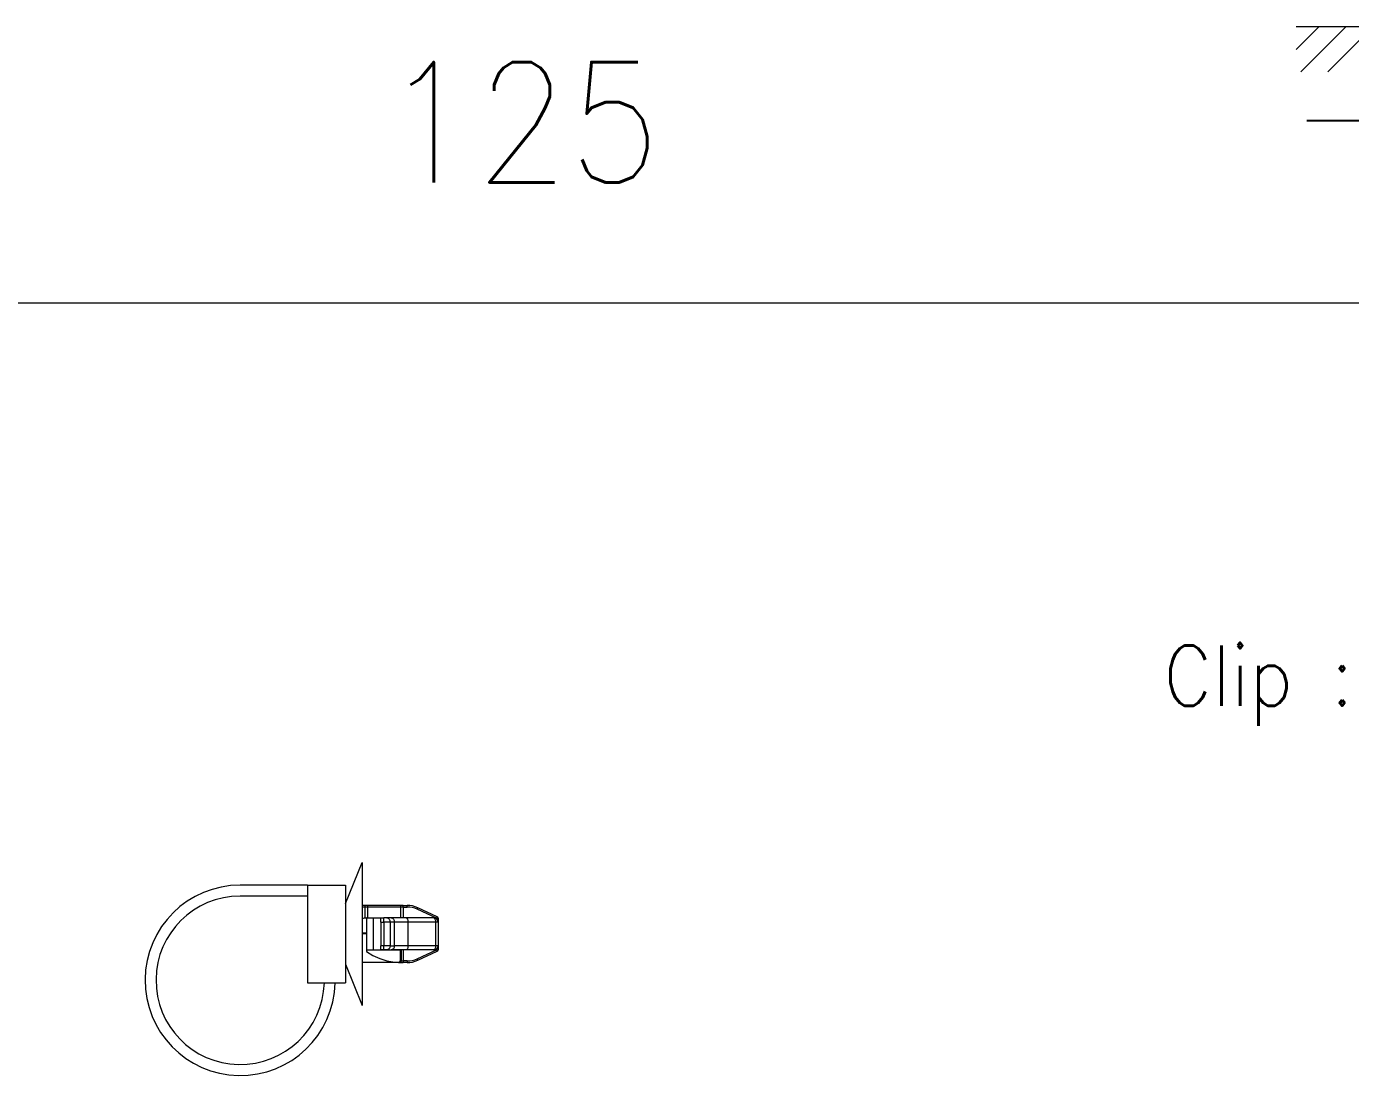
# Model space of a CAD drawing. Header units: inches. Extents: x 47316 to 59086, y 3141 to 11743.
# Drawn here: x 54484 to 54539, y 9874.9 to 9918.5 of the extents above; entities that cross this region are included whole.
import ezdxf

# ---------------------------------------------------------------- set-up
doc = ezdxf.new("R2010")
doc.units = ezdxf.units.IN
doc.header["$MEASUREMENT"] = 0
doc.styles.get("Standard").update_dxf_attribs({"font": ''})
doc.styles.get('Standard').set_extended_font_data('SimSun')
doc.linetypes.add('_VH_FELT_TAPE', pattern='A,0.4,-0.7,["FELT",Standard,S=0.3,R=0,X=-0.5,Y=-0.15],-0.7', length=1.8)

msp = doc.modelspace()

# ---------------------------------------------------------------- linework, layer by layer
at = {"color": 0, "lineweight": 15}
for p, q in [((54536.748, 9917.536, 0), (54537.704, 9918.492, 0)), ((54536.748, 9918.492, 0), (54552.931, 9918.492, 0)), ((54536.949, 9916.615, 0), (54538.827, 9918.492, 0)), ((54538.072, 9916.615, 0), (54539.949, 9918.492, 0))]:
    msp.add_line(p, q, dxfattribs=at)
msp.add_line((54552.144, 9914.575), (54537.196, 9914.575))
at = {"color": 0, "linetype": '_VH_FELT_TAPE', "lineweight": 15, "ltscale": 5}
msp.add_line((54464.644, 9907.014), (54543.189, 9907.014), dxfattribs=at)
at = {"color": 0, "linetype": 'ByBlock', "lineweight": 15, "ltscale": 0.132311}
for p, q in [((54497.223, 9882.046, 0), (54497.923, 9883.761, 0)), ((54497.223, 9879.526, 0), (54497.923, 9877.811, 0))]:
    msp.add_line(p, q, dxfattribs=at)
at = {"color": 0, "linetype": 'ByBlock', "lineweight": 15, "ltscale": 0.425}
msp.add_line((54497.923, 9883.761, 0), (54497.923, 9877.811, 0), dxfattribs=at)
at = {"color": 0, "linetype": 'ByBlock', "lineweight": 15, "ltscale": 0.2}
for p, q in [((54495.648, 9882.816, 0), (54492.848, 9882.816, 0)), ((54495.648, 9882.361, 0), (54492.848, 9882.361, 0))]:
    msp.add_line(p, q, dxfattribs=at)
at = {"color": 0, "linetype": 'ByBlock', "lineweight": 15, "ltscale": 0.289999}
msp.add_line((54495.648, 9882.816, 0), (54495.648, 9878.756, 0), dxfattribs=at)
at = {"color": 0, "linetype": 'ByBlock', "lineweight": 15, "ltscale": 0.1125}
for p, q in [((54495.648, 9882.816, 0), (54497.223, 9882.816, 0)), ((54495.648, 9878.756, 0), (54497.223, 9878.756, 0))]:
    msp.add_line(p, q, dxfattribs=at)
at = {"color": 0, "linetype": 'ByBlock', "lineweight": 15, "ltscale": 0.096026}
for p, q in [((54497.223, 9882.816, 0), (54497.223, 9881.471, 0)), ((54497.223, 9880.1, 0), (54497.223, 9878.756, 0))]:
    msp.add_line(p, q, dxfattribs=at)
at = {"color": 0, "linetype": 'ByBlock', "lineweight": 15, "ltscale": 0.008443}
for p, q in [((54498.042, 9881.976, 0), (54497.923, 9881.976, 0)), ((54498.042, 9881.906, 0), (54497.923, 9881.906, 0))]:
    msp.add_line(p, q, dxfattribs=at)
at = {"color": 0, "linetype": 'ByBlock', "lineweight": 15, "ltscale": 0.005}
for p, q in [((54498.042, 9881.906, 0), (54498.042, 9881.976, 0)), ((54499.625, 9881.906, 0), (54499.625, 9881.976, 0)), ((54499.791, 9881.906, 0), (54499.791, 9881.976, 0)), ((54500.205, 9881.814, 0), (54500.235, 9881.877, 0)), ((54501.003, 9881.441, 0), (54501.033, 9881.505, 0)), ((54501.003, 9881.441, 0), (54501.073, 9881.441, 0)), ((54501.003, 9880.13, 0), (54501.073, 9880.13, 0)), ((54501.003, 9880.13, 0), (54501.033, 9880.067, 0)), ((54499.62, 9879.666, 0), (54499.62, 9879.596, 0)), ((54499.791, 9879.666, 0), (54499.791, 9879.596, 0)), ((54500.205, 9879.758, 0), (54500.235, 9879.694, 0))]:
    msp.add_line(p, q, dxfattribs=at)
at = {"color": 0, "linetype": 'ByBlock', "lineweight": 15, "ltscale": 0.009488}
msp.add_line((54498.174, 9881.976, 0), (54498.042, 9881.976, 0), dxfattribs=at)
at = {"color": 0, "linetype": 'ByBlock', "lineweight": 15, "ltscale": 0.032832}
msp.add_line((54498.042, 9881.446, 0), (54498.042, 9881.906, 0), dxfattribs=at)
at = {"color": 0, "linetype": 'ByBlock', "lineweight": 15, "ltscale": 0.007906}
msp.add_line((54498.152, 9881.906, 0), (54498.042, 9881.906, 0), dxfattribs=at)
at = {"color": 0, "linetype": 'ByBlock', "lineweight": 15, "ltscale": 0.097302}
for p, q in [((54499.515, 9881.906, 0), (54498.152, 9881.906, 0)), ((54499.537, 9881.976, 0), (54498.174, 9881.976, 0))]:
    msp.add_line(p, q, dxfattribs=at)
at = {"color": 0, "linetype": 'ByBlock', "lineweight": 15, "ltscale": 0.0325}
for p, q in [((54498.152, 9881.451, 0), (54498.152, 9881.906, 0)), ((54499.515, 9881.906, 0), (54499.515, 9881.451, 0)), ((54499.625, 9881.906, 0), (54499.625, 9881.451, 0)), ((54499.541, 9880.121, 0), (54499.541, 9879.666, 0)), ((54499.62, 9880.121, 0), (54499.62, 9879.666, 0))]:
    msp.add_line(p, q, dxfattribs=at)
at = {"color": 0, "linetype": 'ByBlock', "lineweight": 15, "ltscale": 0.007907}
msp.add_line((54499.625, 9881.906, 0), (54499.515, 9881.906, 0), dxfattribs=at)
at = {"color": 0, "linetype": 'ByBlock', "lineweight": 15, "ltscale": 0.006325}
msp.add_line((54499.625, 9881.976, 0), (54499.537, 9881.976, 0), dxfattribs=at)
at = {"color": 0, "linetype": 'ByBlock', "lineweight": 15, "ltscale": 0.011804}
for p, q in [((54499.625, 9881.976, 0), (54499.791, 9881.976, 0)), ((54499.625, 9881.906, 0), (54499.791, 9881.906, 0))]:
    msp.add_line(p, q, dxfattribs=at)
at = {"color": 0, "linetype": 'ByBlock', "lineweight": 15, "ltscale": 0.062941}
for p, q in [((54501.003, 9881.441, 0), (54500.205, 9881.814, 0)), ((54500.205, 9879.758, 0), (54501.003, 9880.13, 0))]:
    msp.add_line(p, q, dxfattribs=at)
at = {"color": 0, "linetype": 'ByBlock', "lineweight": 15, "ltscale": 0.062942}
for p, q in [((54501.033, 9881.505, 0), (54500.235, 9881.877, 0)), ((54500.235, 9879.694, 0), (54501.033, 9880.067, 0))]:
    msp.add_line(p, q, dxfattribs=at)
at = {"color": 0, "linetype": 'ByBlock', "lineweight": 15, "ltscale": 0.097948}
msp.add_line((54497.223, 9881.471, 0), (54497.223, 9880.1, 0), dxfattribs=at)
at = {"color": 0, "linetype": 'ByBlock', "lineweight": 15, "ltscale": 0.02}
for p, q in [((54498.098, 9881.451, 0), (54498.378, 9881.451, 0)), ((54498.098, 9880.121, 0), (54498.378, 9880.121, 0))]:
    msp.add_line(p, q, dxfattribs=at)
at = {"color": 0, "linetype": 'ByBlock', "lineweight": 15, "ltscale": 0.095}
for p, q in [((54498.098, 9881.451, 0), (54498.098, 9880.121, 0)), ((54498.378, 9881.451, 0), (54498.378, 9880.121, 0))]:
    msp.add_line(p, q, dxfattribs=at)
at = {"color": 0, "linetype": 'ByBlock', "lineweight": 15, "ltscale": 0.022501}
for p, q in [((54498.378, 9881.451, 0), (54498.693, 9881.451, 0)), ((54498.378, 9880.121, 0), (54498.693, 9880.121, 0))]:
    msp.add_line(p, q, dxfattribs=at)
at = {"color": 0, "linetype": 'ByBlock', "lineweight": 15, "ltscale": 0.009364}
for p, q in [((54498.693, 9881.451, 0), (54498.825, 9881.451, 0)), ((54498.693, 9881.276, 0), (54498.825, 9881.276, 0)), ((54498.825, 9880.296, 0), (54498.693, 9880.296, 0)), ((54498.825, 9880.121, 0), (54498.693, 9880.121, 0))]:
    msp.add_line(p, q, dxfattribs=at)
at = {"color": 0, "linetype": 'ByBlock', "lineweight": 15, "ltscale": 0.0125}
for p, q in [((54498.693, 9881.276, 0), (54498.693, 9881.451, 0)), ((54498.825, 9881.276, 0), (54498.825, 9881.451, 0)), ((54498.098, 9880.821, 0), (54497.923, 9880.821, 0)), ((54498.098, 9880.786, 0), (54497.923, 9880.786, 0)), ((54498.693, 9880.121, 0), (54498.693, 9880.296, 0)), ((54498.825, 9880.121, 0), (54498.825, 9880.296, 0))]:
    msp.add_line(p, q, dxfattribs=at)
at = {"color": 0, "linetype": 'ByBlock', "lineweight": 15, "ltscale": 0.07}
for p, q in [((54498.693, 9881.276, 0), (54498.693, 9880.296, 0)), ((54498.825, 9881.276, 0), (54498.825, 9880.296, 0)), ((54499.077, 9881.276, 0), (54499.077, 9880.296, 0)), ((54499.254, 9881.276, 0), (54499.254, 9880.296, 0)), ((54499.821, 9881.276, 0), (54499.821, 9880.296, 0)), ((54500.968, 9881.276, 0), (54500.968, 9880.296, 0)), ((54501.073, 9881.276, 0), (54501.073, 9880.296, 0))]:
    msp.add_line(p, q, dxfattribs=at)
at = {"color": 0, "linetype": 'ByBlock', "lineweight": 15, "ltscale": 0.009006}
for p, q in [((54498.951, 9881.451, 0), (54498.825, 9881.451, 0)), ((54498.951, 9880.121, 0), (54498.825, 9880.121, 0))]:
    msp.add_line(p, q, dxfattribs=at)
at = {"color": 0, "linetype": 'ByBlock', "lineweight": 15, "ltscale": 0.018011}
for p, q in [((54499.077, 9881.276, 0), (54498.825, 9881.276, 0)), ((54499.077, 9880.296, 0), (54498.825, 9880.296, 0))]:
    msp.add_line(p, q, dxfattribs=at)
at = {"color": 0, "linetype": 'ByBlock', "lineweight": 15, "ltscale": 0.012637}
for p, q in [((54499.128, 9881.451, 0), (54498.951, 9881.451, 0)), ((54499.254, 9881.276, 0), (54499.077, 9881.276, 0)), ((54498.951, 9880.121, 0), (54499.128, 9880.121, 0)), ((54499.077, 9880.296, 0), (54499.254, 9880.296, 0))]:
    msp.add_line(p, q, dxfattribs=at)
at = {"color": 0, "linetype": 'ByBlock', "lineweight": 15, "ltscale": 0.04455}
for p, q in [((54499.751, 9881.451, 0), (54499.128, 9881.451, 0)), ((54499.751, 9880.121, 0), (54499.128, 9880.121, 0))]:
    msp.add_line(p, q, dxfattribs=at)
at = {"color": 0, "linetype": 'ByBlock', "lineweight": 15, "ltscale": 0.0405}
for p, q in [((54499.821, 9881.276, 0), (54499.254, 9881.276, 0)), ((54499.821, 9880.296, 0), (54499.254, 9880.296, 0))]:
    msp.add_line(p, q, dxfattribs=at)
at = {"color": 0, "linetype": 'ByBlock', "lineweight": 15, "ltscale": 0.081943}
for p, q in [((54500.898, 9881.451, 0), (54499.751, 9881.451, 0)), ((54500.968, 9881.276, 0), (54499.821, 9881.276, 0)), ((54500.898, 9880.121, 0), (54499.751, 9880.121, 0)), ((54500.968, 9880.296, 0), (54499.821, 9880.296, 0))]:
    msp.add_line(p, q, dxfattribs=at)
at = {"color": 0, "linetype": 'ByBlock', "lineweight": 15, "ltscale": 0.007544}
for p, q in [((54501.073, 9881.276, 0), (54500.968, 9881.276, 0)), ((54501.073, 9880.296, 0), (54500.968, 9880.296, 0))]:
    msp.add_line(p, q, dxfattribs=at)
at = {"color": 0, "linetype": 'ByBlock', "lineweight": 15, "ltscale": 0.001816}
for p, q in [((54501.003, 9881.441, 0), (54501.003, 9881.416, 0)), ((54501.003, 9880.156, 0), (54501.003, 9880.13, 0))]:
    msp.add_line(p, q, dxfattribs=at)
at = {"color": 0, "linetype": 'ByBlock', "lineweight": 15, "ltscale": 0.011816}
for p, q in [((54501.073, 9881.441, 0), (54501.073, 9881.276, 0)), ((54501.073, 9880.296, 0), (54501.073, 9880.13, 0))]:
    msp.add_line(p, q, dxfattribs=at)
at = {"color": 0, "linetype": 'ByBlock', "lineweight": 15, "ltscale": 0.0025}
msp.add_line((54498.042, 9880.786, 0), (54498.042, 9880.821, 0), dxfattribs=at)
at = {"color": 0, "linetype": 'ByBlock', "lineweight": 15, "ltscale": 0.004339}
msp.add_line((54498.098, 9880.121, 0), (54498.098, 9880.06, 0), dxfattribs=at)
at = {"color": 0, "linetype": 'ByBlock', "lineweight": 15, "ltscale": 0.1}
msp.add_line((54498.098, 9880.121, 0), (54499.498, 9880.121, 0), dxfattribs=at)
at = {"color": 0, "linetype": 'ByBlock', "lineweight": 15}
for p, q in [((54498.098, 9880.06, 0), (54498.368, 9879.893, 0)), ((54498.368, 9879.893, 0), (54498.654, 9879.766, 0)), ((54498.654, 9879.766, 0), (54498.951, 9879.677, 0)), ((54498.951, 9879.677, 0), (54499.188, 9879.632, 0)), ((54499.188, 9879.632, 0), (54499.428, 9879.607, 0))]:
    msp.add_line(p, q, dxfattribs=at)
at = {"color": 0, "linetype": 'ByBlock', "lineweight": 15, "ltscale": 0.031953}
msp.add_line((54499.498, 9880.121, 0), (54499.498, 9879.673, 0), dxfattribs=at)
at = {"color": 0, "linetype": 'ByBlock', "lineweight": 15, "ltscale": 0.003059}
msp.add_line((54499.541, 9880.121, 0), (54499.498, 9880.121, 0), dxfattribs=at)
at = {"color": 0, "linetype": 'ByBlock', "lineweight": 15, "ltscale": 0.000233459}
msp.add_line((54499.545, 9880.121, 0), (54499.541, 9880.121, 0), dxfattribs=at)
at = {"color": 0, "linetype": 'ByBlock', "lineweight": 15, "ltscale": 0.005363}
msp.add_line((54499.62, 9880.121, 0), (54499.545, 9880.121, 0), dxfattribs=at)
at = {"color": 0, "linetype": 'ByBlock', "lineweight": 15, "ltscale": 0.107719}
msp.add_line((54499.432, 9879.596, 0), (54497.923, 9879.596, 0), dxfattribs=at)
at = {"color": 0, "linetype": 'ByBlock', "lineweight": 15, "ltscale": 0.000715637}
msp.add_line((54499.428, 9879.607, 0), (54499.428, 9879.597, 0), dxfattribs=at)
at = {"color": 0, "linetype": 'ByBlock', "lineweight": 15, "ltscale": 0.00896}
msp.add_line((54499.432, 9879.596, 0), (54499.557, 9879.596, 0), dxfattribs=at)
at = {"color": 0, "linetype": 'ByBlock', "lineweight": 15, "ltscale": 0.000495148}
msp.add_line((54499.498, 9879.673, 0), (54499.498, 9879.666, 0), dxfattribs=at)
at = {"color": 0, "linetype": 'ByBlock', "lineweight": 15, "ltscale": 9.0198e-05}
msp.add_line((54499.498, 9879.666, 0), (54499.499, 9879.666, 0), dxfattribs=at)
at = {"color": 0, "linetype": 'ByBlock', "lineweight": 15, "ltscale": 0.002986}
msp.add_line((54499.499, 9879.666, 0), (54499.541, 9879.666, 0), dxfattribs=at)
at = {"color": 0, "linetype": 'ByBlock', "lineweight": 15, "ltscale": 0.005597}
msp.add_line((54499.541, 9879.666, 0), (54499.62, 9879.666, 0), dxfattribs=at)
at = {"color": 0, "linetype": 'ByBlock', "lineweight": 15, "ltscale": 0.004477}
msp.add_line((54499.557, 9879.596, 0), (54499.62, 9879.596, 0), dxfattribs=at)
at = {"color": 0, "linetype": 'ByBlock', "lineweight": 15, "ltscale": 0.012206}
for p, q in [((54499.791, 9879.666, 0), (54499.62, 9879.666, 0)), ((54499.791, 9879.596, 0), (54499.62, 9879.596, 0))]:
    msp.add_line(p, q, dxfattribs=at)
at = {"color": 0, "linetype": 'ByBlock', "lineweight": 15}
for centre, radius, start, end in [((54492.848, 9878.861, 0), 3.955, 90, 358.4787), ((54492.848, 9878.861, 0), 3.5, 90, 358.2809), ((54499.791, 9880.926, 0), 1.05, 64.9831, 90), ((54499.791, 9880.926, 0), 0.98, 64.9831, 90), ((54498.098, 9881.101, 0), 0.35, 90, 120), ((54500.898, 9881.276, 0), 0.175, 0, 90), ((54501.003, 9881.441, 0), 0.07, 0, 64.9831), ((54500.898, 9880.296, 0), 0.175, 270, 0), ((54501.003, 9880.13, 0), 0.07, 295.0169, 0), ((54499.433, 9879.672, 0), 0.0652, 265.9237, 1.6006), ((54499.429, 9879.667, 0), 0.0699, 269.9427, 359.9426), ((54499.431, 9879.599, 0), 0.00303, 225.6094, 288.8376), ((54499.791, 9880.646, 0), 0.98, 270, 295.0169), ((54499.791, 9880.646, 0), 1.05, 270, 295.0169)]:
    msp.add_arc(centre, radius, start, end, dxfattribs=at)
at = {"color": 0, "linetype": 'ByBlock', "lineweight": 15, "extrusion": (0, 0, -1)}
for centre, major_axis, ratio, start_param, end_param in [((54498.174, 9881.906, 0), (0, -0.07), 0.316228, 1.570796, 3.141593), ((54499.537, 9881.906, 0), (0, -0.07), 0.316228, 1.570796, 3.141593), ((54498.951, 9881.276, 0), (0, -0.175), 0.720438, 3.141593, 4.712389), ((54499.128, 9881.276, 0), (0, -0.175), 0.720438, 3.141593, 4.712389), ((54499.751, 9881.276, 0), (0, -0.175), 0.396439, 3.141593, 4.712389), ((54500.898, 9881.276, 0), (0, -0.175), 0.396439, 3.141593, 4.712389), ((54498.951, 9880.296, 0), (0, -0.175), 0.720438, 4.712389, 6.283185), ((54499.128, 9880.296, 0), (0, -0.175), 0.720438, 4.712389, 6.283185), ((54499.751, 9880.296, 0), (0, -0.175), 0.396439, 4.712389, 6.283185), ((54500.898, 9880.296, 0), (0, -0.175), 0.396439, 4.712389, 6.283185), ((54499.432, 9879.666, 0), (0, 0.07), 0.97071, 1.570796, 3.141593), ((54499.557, 9879.666, 0), (0, 0.07), 0.22389, 3.141593, 4.712389)]:
    msp.add_ellipse(centre, major_axis=major_axis, ratio=ratio, start_param=start_param, end_param=end_param, dxfattribs=at)

# ---------------------------------------------------------------- texts
at = {"color": 7, "linetype": '_VH_FELT_TAPE', "lineweight": 18, "ltscale": 5, "insert": (54498.774, 9917.014), "char_height": 5, "width": 12.85714, "attachment_point": 1}
msp.add_mtext('\\Fromans.shx;\\W0.9000000000;\\T1.0000000000;\\o\\l125', dxfattribs=at)
at = {"color": 42, "linetype": 'Continuous', "lineweight": 15, "insert": (54531.234, 9892.767), "char_height": 2.5, "width": 30.10714, "attachment_point": 1}
msp.add_mtext('\\Fromans.shx;\\W0.9000000000;\\T1.0000000000;\\o\\lClip : 1 : HDY11', dxfattribs=at)

doc.saveas('drawing.dxf')
